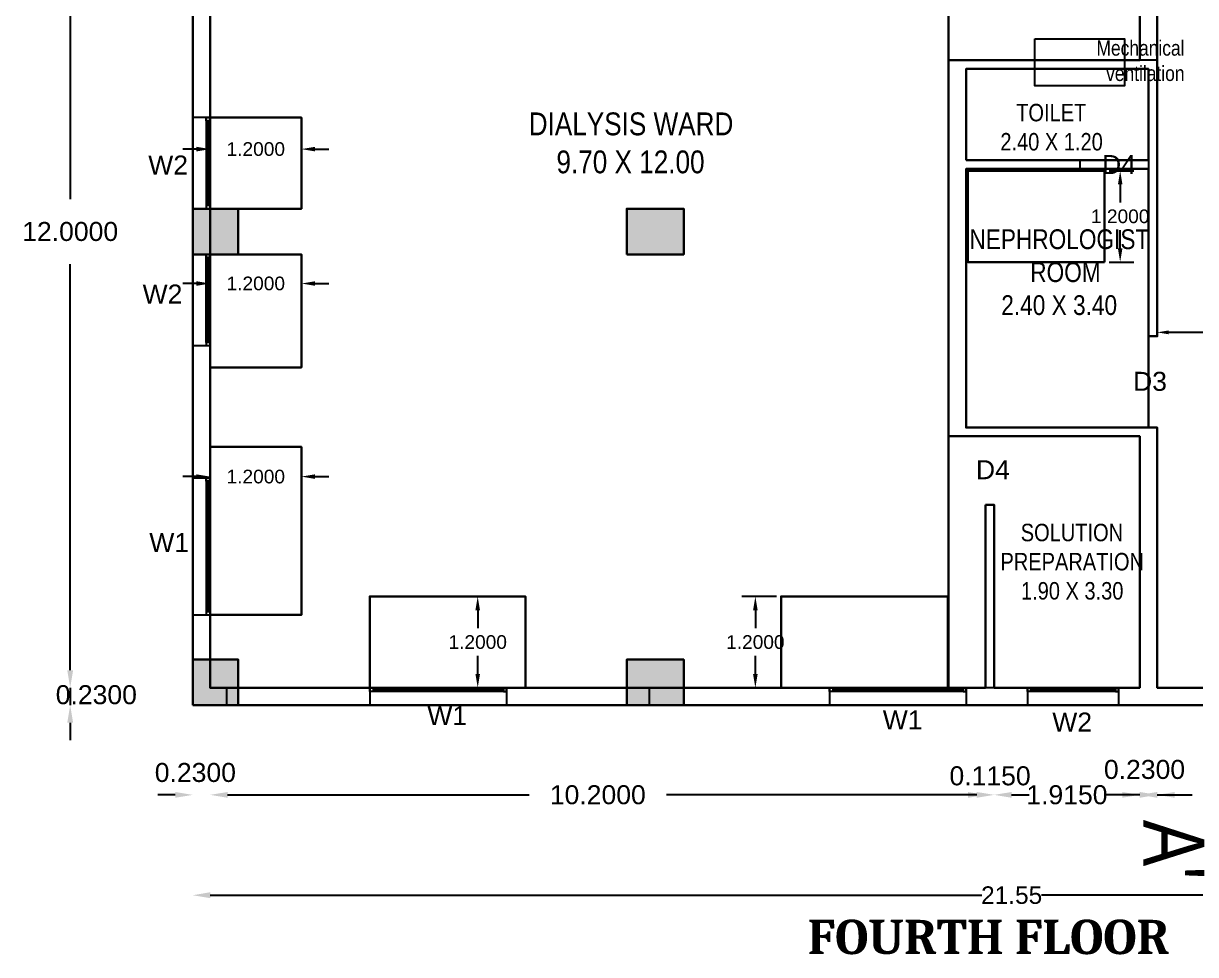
# Model space of a CAD drawing. Header units: metres. Extents: x -38 to 401, y 28 to 287.
# Drawn here: x 238.61 to 254.04, y 93.92 to 106.17 of the extents above; entities that cross this region are included whole.
import ezdxf

# ---------------------------------------------------------------- set-up
doc = ezdxf.new("R2010")
doc.units = ezdxf.units.M
for name, color, linetype in [('BLK_1_FLR_4_AC_ROOM_2', 117, 'Continuous'), ('BLK_1_FLR_4_AC_ROOM_3', 117, 'Continuous'), ('BLK_1_FLR_4_ACROOM_2_LIGHT_VENTILATION_2', 117, 'Continuous'), ('BLK_1_FLR_4_ACROOM_2_LIGHT_VENTILATION_3', 117, 'Continuous'), ('BLK_1_FLR_4_ACROOM_2_LIGHT_VENTILATION_4', 117, 'Continuous'), ('BLK_1_FLR_4_ACROOM_2_LIGHT_VENTILATION_5', 117, 'Continuous'), ('BLK_1_FLR_4_ACROOM_3_LIGHT_VENTILATION_1', 117, 'Continuous'), ('BLK_1_FLR_4_CARPET_AREA', 10, 'Continuous'), ('PATH_WAY', 140, 'Continuous'), ('UBEAM', 1, 'Continuous'), ('UHATCH', 8, 'Continuous')]:
    doc.layers.add(name, color=color, linetype=linetype)
for name, color, linetype, lineweight in [('BLK_1_FLR_4_BLT_UP_AREA', 4, 'Continuous', 30), ('BLK_1_FLR_4_WC_BATH', 4, 'Continuous', 30), ('BLK_1_LVL_4_BLDG_FOOT_PRINT', 4, 'Continuous', 30), ('UCOLUMN', 6, 'Continuous', 30)]:
    doc.layers.add(name, color=color, linetype=linetype, lineweight=lineweight)
doc.styles.get("Standard").update_dxf_attribs({"font": 'arial.ttf'})
doc.dimstyles.get("Standard").update_dxf_attribs({"dimtxt": 0.18, "dimasz": 0.18, "dimexe": 0.18, "dimexo": 0.0625, "dimgap": 0.09, "dimtad": 0, "dimtih": 1, "dimtoh": 1, "dimdec": 4, "dimzin": 0, "dimdsep": 46, "dimtxsty": 'Standard', "dimcen": 0.09, "dimadec": 0, "dimazin": 0, "dimtfac": 1, "dimtdec": 4, "dimtofl": 0, "dimtmove": 0, "dimatfit": 3, "dimfxl": 0, "dimtolj": 1, "dimtzin": 0, "dimarcsym": 0})
doc.dimstyles.new('STANDARD$0', dxfattribs={"dimtxt": 7, "dimasz": 3, "dimexe": 3, "dimexo": 1, "dimgap": 1.5, "dimtad": 1, "dimdec": 1, "dimzin": 1, "dimdsep": 46, "dimlunit": 4, "dimtxsty": 'Standard', "dimblk": 'OBLIQUE', "dimcen": 0.09375, "dimdle": 1, "dimclrd": 8, "dimclre": 8, "dimclrt": 7, "dimadec": 1, "dimazin": 0, "dimtfac": 1, "dimtdec": 1, "dimtix": 1, "dimtmove": 2, "dimatfit": 3, "dimldrblk": 'ARCHTICK', "dimfxl": 0, "dimfrac": 2, "dimtolj": 1, "dimtzin": 0, "dimarcsym": 0})

# ---------------------------------------------------------------- blocks, each defined once
blk = doc.blocks.new('*D167')
at = {"color": 0, "lineweight": -2}
for p, q in [((241.071, 94.702), (251.225, 94.702)), ((262.161, 94.702), (252.007, 94.702))]:
    blk.add_line(p, q, dxfattribs=at)
at = {"color": 0}
for points in [[(241.071, 94.741), (241.071, 94.664), (240.841, 94.702)], [(262.161, 94.741), (262.161, 94.664), (262.391, 94.702)]]:
    blk.add_solid(points, dxfattribs=at)
at = {"layer": 'Defpoints', "color": 0}
for p in [(240.841, 97.201), (262.391, 97.201), (262.391, 94.702)]:
    blk.add_point(p, dxfattribs=at)
at = {"color": 0, "lineweight": 25, "insert": (251.616, 94.702), "char_height": 0.23, "attachment_point": 5}
blk.add_mtext('\\A1;21.55', dxfattribs=at)
blk = doc.blocks.new('600X600')
at = {"layer": 'UHATCH', "linetype": 'Continuous'}
h = blk.add_hatch(color=256, dxfattribs=at)
h.dxf.hatch_style = 1
h.paths.add_polyline_path([(600, 600), (0, 600), (0, 0), (600, 0)])
at = {"layer": 'UCOLUMN', "linetype": 'Continuous'}
blk.add_lwpolyline([(0, 0), (600, 0), (600, 600), (0, 600)], close=True, dxfattribs=at)
blk = doc.blocks.new('750 x 750')
blk.add_blockref('600X600', (0, 75))
blk = doc.blocks.new('600X750')
at = {"layer": 'UHATCH', "linetype": 'Continuous'}
h = blk.add_hatch(color=256, dxfattribs=at)
h.dxf.hatch_style = 1
h.paths.add_polyline_path([(0, 600), (-750, 600), (-750, 0), (0, 0)])
at = {"layer": 'UCOLUMN', "linetype": 'Continuous'}
blk.add_lwpolyline([(0, 0), (-750, 0), (-750, 600), (0, 600)], close=True, dxfattribs=at)
blk = doc.blocks.new('ASDFSDFSDFDFD')
at = {"layer": 'UBEAM', "linetype": 'Continuous'}
for p in [(-21550, -9235), (-21550, -15165)]:
    blk.add_blockref('750 x 750', p, dxfattribs=at)
at = {"layer": 'UBEAM', "xscale": -1}
for p in [(-15840, -9160), (-15840, -15090)]:
    blk.add_blockref('600X750', p, dxfattribs=at)
blk = doc.blocks.new('*D479')
at = {"color": 0, "lineweight": -2}
for p, q in [((241.301, 96.022), (245.267, 96.022)), ((251.041, 96.022), (247.075, 96.022))]:
    blk.add_line(p, q, dxfattribs=at)
at = {"color": 0}
for points in [[(241.301, 96.06), (241.301, 95.984), (241.071, 96.022)], [(251.041, 96.06), (251.041, 95.984), (251.271, 96.022)]]:
    blk.add_solid(points, dxfattribs=at)
at = {"layer": 'Defpoints', "color": 0}
for p in [(241.071, 97.431), (251.271, 97.431), (251.271, 96.022)]:
    blk.add_point(p, dxfattribs=at)
at = {"color": 0, "lineweight": 25, "insert": (246.171, 96.022), "char_height": 0.25, "attachment_point": 5}
blk.add_mtext('\\A1;10.2000', dxfattribs=at)
blk = doc.blocks.new('*D480')
at = {"color": 0, "lineweight": -2}
for p, q in [((240.611, 96.022), (240.381, 96.022)), ((241.301, 96.022), (241.531, 96.022))]:
    blk.add_line(p, q, dxfattribs=at)
at = {"color": 0}
for points in [[(240.611, 96.06), (240.611, 95.984), (240.841, 96.022)], [(241.301, 96.06), (241.301, 95.984), (241.071, 96.022)]]:
    blk.add_solid(points, dxfattribs=at)
at = {"layer": 'Defpoints', "color": 0}
for p in [(241.071, 97.431), (240.841, 97.201), (240.841, 96.022)]:
    blk.add_point(p, dxfattribs=at)
at = {"color": 0, "lineweight": 25, "insert": (240.876, 96.315), "char_height": 0.25, "attachment_point": 5}
blk.add_mtext('\\A1;0.2300', dxfattribs=at)
blk = doc.blocks.new('*D481')
at = {"color": 0, "lineweight": -2}
for p, q in [((251.041, 96.022), (250.811, 96.022)), ((251.616, 96.022), (251.846, 96.022))]:
    blk.add_line(p, q, dxfattribs=at)
at = {"color": 0}
for points in [[(251.041, 96.06), (251.041, 95.984), (251.271, 96.022)], [(251.616, 96.06), (251.616, 95.984), (251.386, 96.022)]]:
    blk.add_solid(points, dxfattribs=at)
at = {"layer": 'Defpoints', "color": 0}
for p in [(251.271, 97.431), (251.386, 97.431), (251.386, 96.022)]:
    blk.add_point(p, dxfattribs=at)
at = {"color": 0, "lineweight": 25, "insert": (251.332, 96.271), "char_height": 0.25, "attachment_point": 5}
blk.add_mtext('\\A1;0.1150', dxfattribs=at)
blk = doc.blocks.new('*D482')
at = {"color": 0, "lineweight": -2}
for p, q in [((251.156, 96.022), (250.926, 96.022)), ((253.531, 96.022), (253.761, 96.022))]:
    blk.add_line(p, q, dxfattribs=at)
at = {"color": 0}
for points in [[(251.156, 96.06), (251.156, 95.984), (251.386, 96.022)], [(253.531, 96.06), (253.531, 95.984), (253.301, 96.022)]]:
    blk.add_solid(points, dxfattribs=at)
at = {"layer": 'Defpoints', "color": 0}
for p in [(251.386, 97.431), (253.301, 97.431), (253.301, 96.022)]:
    blk.add_point(p, dxfattribs=at)
at = {"color": 0, "lineweight": 25, "insert": (252.343, 96.022), "char_height": 0.25, "attachment_point": 5}
blk.add_mtext('\\A1;1.9150', dxfattribs=at)
blk = doc.blocks.new('*D483')
at = {"color": 0, "lineweight": -2}
for p, q in [((253.071, 96.022), (252.841, 96.022)), ((253.761, 96.022), (253.991, 96.022))]:
    blk.add_line(p, q, dxfattribs=at)
at = {"color": 0}
for points in [[(253.071, 96.06), (253.071, 95.984), (253.301, 96.022)], [(253.761, 96.06), (253.761, 95.984), (253.531, 96.022)]]:
    blk.add_solid(points, dxfattribs=at)
at = {"layer": 'Defpoints', "color": 0}
for p in [(253.301, 97.431), (253.531, 97.431), (253.531, 96.022)]:
    blk.add_point(p, dxfattribs=at)
at = {"color": 0, "lineweight": 25, "insert": (253.364, 96.355), "char_height": 0.25, "attachment_point": 5}
blk.add_mtext('\\A1;0.2300', dxfattribs=at)
blk = doc.blocks.new('*D484')
at = {"color": 0, "lineweight": -2}
for p, q in [((253.301, 96.022), (253.071, 96.022)), ((256.161, 96.022), (256.391, 96.022))]:
    blk.add_line(p, q, dxfattribs=at)
at = {"color": 0}
for points in [[(253.301, 96.06), (253.301, 95.984), (253.531, 96.022)], [(256.161, 96.06), (256.161, 95.984), (255.931, 96.022)]]:
    blk.add_solid(points, dxfattribs=at)
at = {"layer": 'Defpoints', "color": 0}
for p in [(253.531, 97.431), (255.931, 97.431), (255.931, 96.022)]:
    blk.add_point(p, dxfattribs=at)
at = {"color": 0, "lineweight": 25, "insert": (254.731, 96.022), "char_height": 0.25, "attachment_point": 5}
blk.add_mtext('\\A1;2.4000', dxfattribs=at)
blk = doc.blocks.new('*D490')
at = {"color": 0, "lineweight": -2}
for p, q in [((239.229, 109.201), (239.229, 103.859)), ((239.229, 97.661), (239.229, 103.004))]:
    blk.add_line(p, q, dxfattribs=at)
at = {"color": 0}
for points in [[(239.191, 109.201), (239.268, 109.201), (239.229, 109.431)], [(239.191, 97.661), (239.268, 97.661), (239.229, 97.431)]]:
    blk.add_solid(points, dxfattribs=at)
at = {"layer": 'Defpoints', "color": 0}
for p in [(239.229, 109.431), (241.071, 109.431), (241.071, 97.431)]:
    blk.add_point(p, dxfattribs=at)
at = {"color": 0, "lineweight": 25, "insert": (239.229, 103.431), "char_height": 0.25, "attachment_point": 5}
blk.add_mtext('\\A1;12.0000', dxfattribs=at)
blk = doc.blocks.new('*D51')
at = {"color": 0, "lineweight": -2}
for p, q in [((239.229, 97.661), (239.229, 97.891)), ((239.229, 97.431), (239.229, 97.201)), ((239.229, 96.971), (239.229, 96.741))]:
    blk.add_line(p, q, dxfattribs=at)
at = {"color": 0}
for points in [[(239.191, 97.661), (239.268, 97.661), (239.229, 97.431)], [(239.191, 96.971), (239.268, 96.971), (239.229, 97.201)]]:
    blk.add_solid(points, dxfattribs=at)
at = {"layer": 'Defpoints', "color": 0}
for p in [(241.071, 97.431), (239.229, 97.201), (240.841, 97.201)]:
    blk.add_point(p, dxfattribs=at)
at = {"color": 0, "lineweight": 25, "insert": (239.573, 97.338), "char_height": 0.25, "attachment_point": 5}
blk.add_mtext('\\A1;0.2300', dxfattribs=at)
blk = doc.blocks.new('*D748')
at = {"layer": 'Defpoints', "color": 0}
for p in [(255.931, 102.106), (253.531, 102.054), (255.931, 102.054)]:
    blk.add_point(p, dxfattribs=at)
at = {"layer": 'PATH_WAY', "color": 0, "lineweight": -2}
for p, q in [((253.531, 102.054), (253.531, 102.106)), ((253.683, 102.106), (254.463, 102.106)), ((255.778, 102.106), (254.998, 102.106)), ((255.931, 102.054), (255.931, 102.106))]:
    blk.add_line(p, q, dxfattribs=at)
at = {"layer": 'PATH_WAY', "color": 0}
for points in [[(253.683, 102.131), (253.683, 102.08), (253.531, 102.106)], [(255.778, 102.131), (255.778, 102.08), (255.931, 102.106)]]:
    blk.add_solid(points, dxfattribs=at)
at = {"layer": 'PATH_WAY', "color": 0, "lineweight": 30, "insert": (254.731, 102.106), "char_height": 0.2032, "attachment_point": 5}
blk.add_mtext('\\A1;2.40', dxfattribs=at)
blk = doc.blocks.new('*D992')
at = {"layer": 'BLK_1_FLR_4_ACROOM_2_LIGHT_VENTILATION_2', "color": 0, "lineweight": -2}
for p, q in [((241.071, 104.869), (241.071, 104.336)), ((242.271, 104.869), (242.271, 104.336)), ((240.891, 104.516), (240.711, 104.516)), ((242.451, 104.516), (242.631, 104.516))]:
    blk.add_line(p, q, dxfattribs=at)
at = {"layer": 'BLK_1_FLR_4_ACROOM_2_LIGHT_VENTILATION_2', "color": 0}
for points in [[(240.891, 104.546), (240.891, 104.486), (241.071, 104.516)], [(242.451, 104.546), (242.451, 104.486), (242.271, 104.516)]]:
    blk.add_solid(points, dxfattribs=at)
at = {"layer": 'Defpoints', "color": 0}
for p in [(241.071, 104.931), (242.271, 104.931), (241.071, 104.516)]:
    blk.add_point(p, dxfattribs=at)
at = {"layer": 'BLK_1_FLR_4_ACROOM_2_LIGHT_VENTILATION_2', "color": 0, "lineweight": 30, "insert": (241.671, 104.516), "char_height": 0.18, "attachment_point": 5}
blk.add_mtext('\\A1;1.2000', dxfattribs=at)
blk = doc.blocks.new('*D993')
at = {"layer": 'BLK_1_FLR_4_ACROOM_2_LIGHT_VENTILATION_3', "color": 0, "lineweight": -2}
for p, q in [((241.071, 103.069), (241.071, 102.568)), ((242.271, 103.069), (242.271, 102.568)), ((240.891, 102.748), (240.711, 102.748)), ((242.451, 102.748), (242.631, 102.748))]:
    blk.add_line(p, q, dxfattribs=at)
at = {"layer": 'BLK_1_FLR_4_ACROOM_2_LIGHT_VENTILATION_3', "color": 0}
for points in [[(240.891, 102.778), (240.891, 102.718), (241.071, 102.748)], [(242.451, 102.778), (242.451, 102.718), (242.271, 102.748)]]:
    blk.add_solid(points, dxfattribs=at)
at = {"layer": 'Defpoints', "color": 0}
for p in [(241.071, 103.131), (242.271, 103.131), (241.071, 102.748)]:
    blk.add_point(p, dxfattribs=at)
at = {"layer": 'BLK_1_FLR_4_ACROOM_2_LIGHT_VENTILATION_3', "color": 0, "lineweight": 30, "insert": (241.671, 102.748), "char_height": 0.18, "attachment_point": 5}
blk.add_mtext('\\A1;1.2000', dxfattribs=at)
blk = doc.blocks.new('*D994')
at = {"layer": 'BLK_1_FLR_4_ACROOM_2_LIGHT_VENTILATION_4', "color": 0, "lineweight": -2}
for p, q in [((241.071, 100.536), (241.071, 100.028)), ((242.271, 100.536), (242.271, 100.028)), ((240.891, 100.208), (240.711, 100.208)), ((242.451, 100.208), (242.631, 100.208))]:
    blk.add_line(p, q, dxfattribs=at)
at = {"layer": 'BLK_1_FLR_4_ACROOM_2_LIGHT_VENTILATION_4', "color": 0}
for points in [[(240.891, 100.238), (240.891, 100.178), (241.071, 100.208)], [(242.451, 100.238), (242.451, 100.178), (242.271, 100.208)]]:
    blk.add_solid(points, dxfattribs=at)
at = {"layer": 'Defpoints', "color": 0}
for p in [(241.071, 100.599), (242.271, 100.599), (241.071, 100.208)]:
    blk.add_point(p, dxfattribs=at)
at = {"layer": 'BLK_1_FLR_4_ACROOM_2_LIGHT_VENTILATION_4', "color": 0, "lineweight": 30, "insert": (241.671, 100.208), "char_height": 0.18, "attachment_point": 5}
blk.add_mtext('\\A1;1.2000', dxfattribs=at)
blk = doc.blocks.new('*D995')
at = {"layer": 'BLK_1_FLR_4_ACROOM_2_LIGHT_VENTILATION_5', "color": 0, "lineweight": -2}
for p, q in [((245.155, 98.631), (244.411, 98.631)), ((244.591, 98.451), (244.591, 98.213)), ((244.591, 97.611), (244.591, 97.85)), ((245.155, 97.431), (244.411, 97.431))]:
    blk.add_line(p, q, dxfattribs=at)
at = {"layer": 'BLK_1_FLR_4_ACROOM_2_LIGHT_VENTILATION_5', "color": 0}
for points in [[(244.561, 98.451), (244.621, 98.451), (244.591, 98.631)], [(244.561, 97.611), (244.621, 97.611), (244.591, 97.431)]]:
    blk.add_solid(points, dxfattribs=at)
at = {"layer": 'Defpoints', "color": 0}
for p in [(245.218, 98.631), (244.591, 97.431), (245.218, 97.431)]:
    blk.add_point(p, dxfattribs=at)
at = {"layer": 'BLK_1_FLR_4_ACROOM_2_LIGHT_VENTILATION_5', "color": 0, "lineweight": 30, "insert": (244.591, 98.031), "char_height": 0.18, "attachment_point": 5}
blk.add_mtext('\\A1;1.2000', dxfattribs=at)
blk = doc.blocks.new('*D996')
at = {"layer": 'BLK_1_FLR_4_ACROOM_2_LIGHT_VENTILATION_5', "color": 0, "lineweight": -2}
for p, q in [((248.52, 98.631), (248.064, 98.631)), ((248.244, 98.451), (248.244, 98.213)), ((248.244, 97.611), (248.244, 97.85)), ((248.52, 97.431), (248.064, 97.431))]:
    blk.add_line(p, q, dxfattribs=at)
at = {"layer": 'BLK_1_FLR_4_ACROOM_2_LIGHT_VENTILATION_5', "color": 0}
for points in [[(248.214, 98.451), (248.274, 98.451), (248.244, 98.631)], [(248.214, 97.611), (248.274, 97.611), (248.244, 97.431)]]:
    blk.add_solid(points, dxfattribs=at)
at = {"layer": 'Defpoints', "color": 0}
for p in [(248.582, 98.631), (248.244, 97.431), (248.582, 97.431)]:
    blk.add_point(p, dxfattribs=at)
at = {"layer": 'BLK_1_FLR_4_ACROOM_2_LIGHT_VENTILATION_5', "color": 0, "lineweight": 30, "insert": (248.244, 98.031), "char_height": 0.18, "attachment_point": 5}
blk.add_mtext('\\A1;1.2000', dxfattribs=at)
blk = doc.blocks.new('*D997')
at = {"layer": 'BLK_1_FLR_4_ACROOM_3_LIGHT_VENTILATION_1', "color": 0, "lineweight": -2}
for p, q in [((252.901, 104.231), (253.224, 104.231)), ((253.044, 104.051), (253.044, 103.813)), ((253.044, 103.211), (253.044, 103.449)), ((252.901, 103.031), (253.224, 103.031))]:
    blk.add_line(p, q, dxfattribs=at)
at = {"layer": 'BLK_1_FLR_4_ACROOM_3_LIGHT_VENTILATION_1', "color": 0}
for points in [[(253.014, 104.051), (253.074, 104.051), (253.044, 104.231)], [(253.014, 103.211), (253.074, 103.211), (253.044, 103.031)]]:
    blk.add_solid(points, dxfattribs=at)
at = {"layer": 'Defpoints', "color": 0}
for p in [(252.838, 104.231), (252.838, 103.031), (253.044, 103.031)]:
    blk.add_point(p, dxfattribs=at)
at = {"layer": 'BLK_1_FLR_4_ACROOM_3_LIGHT_VENTILATION_1', "color": 0, "lineweight": 30, "insert": (253.044, 103.631), "char_height": 0.18, "attachment_point": 5}
blk.add_mtext('\\A1;1.2000', dxfattribs=at)

msp = doc.modelspace()

# ---------------------------------------------------------------- linework, layer by layer
at = {"color": 7, "lineweight": 25}
for p, q in [((240.84089, 104.93148), (240.84089, 106.5989)), ((253.53089, 105.68648), (250.78589, 105.68648)), ((250.78589, 105.68648), (250.78589, 100.73898)), ((253.53089, 102.05398), (253.53089, 105.68648)), ((251.01589, 104.37148), (251.01589, 105.57148)), ((251.01589, 105.57148), (253.41589, 105.57148)), ((253.41589, 105.57148), (253.41589, 102.05398)), ((241.07089, 104.93148), (240.84089, 104.93148)), ((240.8409, 103.73148), (240.8409, 104.93148)), ((241.01979, 104.88889), (241.01978, 103.74753)), ((241.04181, 103.77407), (241.04182, 104.88889)), ((241.05033, 103.77407), (241.05034, 104.88889)), ((241.07089, 103.74753), (241.0709, 104.88889)), ((252.51589, 104.37148), (251.01589, 104.37148)), ((251.01589, 100.85398), (251.01589, 104.25648)), ((251.01589, 104.25648), (252.51589, 104.25641)), ((252.51589, 104.25641), (252.51589, 104.37148)), ((240.84089, 103.73148), (241.07089, 103.73148)), ((240.84089, 103.13149), (240.84089, 103.73147)), ((241.07089, 103.13148), (240.84089, 103.13148)), ((240.8409, 103.13148), (240.8409, 101.93148)), ((241.01979, 101.97407), (241.01978, 103.11543)), ((241.04181, 103.08889), (241.04182, 101.97407)), ((241.05033, 103.08889), (241.05034, 101.97407)), ((241.07089, 103.11543), (241.0709, 101.97407)), ((253.41589, 102.05398), (253.53089, 102.05398)), ((240.84089, 100.18915), (240.84089, 101.93148)), ((240.84089, 101.93148), (241.07089, 101.93148)), ((250.78589, 100.73898), (253.30089, 100.73898)), ((253.53089, 100.85398), (251.01589, 100.85398)), ((253.30089, 100.73898), (253.30089, 97.43148)), ((253.53089, 97.43148), (253.53089, 100.85398)), ((240.84089, 98.38915), (240.84089, 100.18915)), ((241.07089, 100.18915), (240.84089, 100.18915)), ((241.01978, 100.14656), (241.01977, 98.4052)), ((241.04181, 98.43174), (241.04181, 100.14656)), ((241.05032, 98.43174), (241.05033, 100.14656)), ((241.07088, 98.4052), (241.07089, 100.14656)), ((251.38589, 99.83898), (251.27089, 99.83898)), ((251.27089, 99.83898), (251.27089, 97.43148)), ((251.38589, 97.43148), (251.38589, 99.83898)), ((240.84089, 97.20148), (240.84089, 98.38915)), ((240.84089, 98.38915), (241.07089, 98.38915)), ((243.17089, 97.43148), (241.07089, 97.43148)), ((241.29089, 97.20148), (241.29089, 97.43148)), ((243.17089, 97.43148), (243.17089, 97.20148)), ((243.18694, 97.43148), (244.9283, 97.43149)), ((244.9283, 97.38038), (243.18694, 97.38037)), ((243.21348, 97.41092), (244.9283, 97.41093)), ((243.21348, 97.40241), (244.9283, 97.40242)), ((250.71589, 97.43148), (244.97089, 97.43148)), ((244.97089, 97.43148), (244.97089, 97.20148)), ((246.85089, 97.20148), (246.85089, 97.43148)), ((249.21872, 97.43148), (249.21872, 97.20148)), ((249.23478, 97.43148), (250.97613, 97.43149)), ((250.97613, 97.38038), (249.23478, 97.38037)), ((249.26131, 97.41092), (250.97613, 97.41093)), ((249.26131, 97.40241), (250.97613, 97.40242)), ((253.30089, 97.43148), (251.01872, 97.43148)), ((251.01872, 97.43148), (251.01872, 97.20148)), ((251.82282, 97.43148), (251.82282, 97.20148)), ((251.83887, 97.43148), (252.98023, 97.43148)), ((252.98023, 97.38038), (251.83887, 97.38037)), ((251.86541, 97.41092), (252.98023, 97.41093)), ((251.86541, 97.4024), (252.98023, 97.40241)), ((253.02282, 97.43148), (253.02282, 97.20148)), ((258.56089, 97.43148), (253.53089, 97.43148)), ((240.84089, 97.20148), (241.29089, 97.20148)), ((240.84089, 97.20148), (243.17089, 97.20148)), ((243.17089, 97.20149), (244.97089, 97.20149)), ((244.97089, 97.20148), (250.71589, 97.20148)), ((249.21872, 97.20149), (251.01872, 97.20149)), ((251.01872, 97.20148), (259.42384, 97.20148)), ((251.82282, 97.20148), (253.02282, 97.20148))]:
    msp.add_line(p, q, dxfattribs=at)
for points in [[(241.07089, 104.93148), (241.07089, 106.5989)], [(241.07089, 103.13149), (241.07089, 103.73147)], [(241.07089, 100.18915), (241.07089, 101.93148)], [(241.29089, 97.43148), (241.07089, 97.43148), (241.07089, 98.38915)]]:
    msp.add_lwpolyline(points, dxfattribs=at)
for points in [[(251.9204, 105.96827), (253.09983, 105.96827), (253.09983, 105.34684), (251.9204, 105.34684)], [(241.0709, 104.88889), (241.01979, 104.88889), (241.01979, 104.93148), (241.0709, 104.93148)], [(241.07089, 103.77407), (241.01978, 103.77407), (241.01978, 103.73148), (241.07089, 103.73148)], [(241.07089, 103.08889), (241.01978, 103.08889), (241.01978, 103.13148), (241.07089, 103.13148)], [(241.0709, 101.97407), (241.01979, 101.97407), (241.01979, 101.93148), (241.0709, 101.93148)], [(241.07089, 100.14656), (241.01978, 100.14656), (241.01978, 100.18915), (241.07089, 100.18915)], [(241.07088, 98.43174), (241.01977, 98.43174), (241.01977, 98.38915), (241.07088, 98.38915)], [(243.21348, 97.43148), (243.21348, 97.38037), (243.17089, 97.38037), (243.17089, 97.43148)], [(244.9283, 97.43149), (244.9283, 97.38038), (244.97089, 97.38038), (244.97089, 97.43149)], [(249.26131, 97.43148), (249.26131, 97.38037), (249.21872, 97.38037), (249.21872, 97.43148)], [(250.97613, 97.43149), (250.97613, 97.38038), (251.01872, 97.38038), (251.01872, 97.43149)], [(251.86541, 97.43148), (251.86541, 97.38037), (251.82282, 97.38037), (251.82282, 97.43148)], [(252.98023, 97.43148), (252.98023, 97.38038), (253.02282, 97.38038), (253.02282, 97.43148)]]:
    msp.add_lwpolyline(points, close=True, dxfattribs=at)
at = {"layer": 'BLK_1_FLR_4_AC_ROOM_2', "color": 2, "lineweight": 30}
msp.add_lwpolyline([(250.78589, 97.43148), (241.07089, 97.43148), (241.07089, 109.43148), (250.78589, 109.43148)], close=True, dxfattribs=at)
at = {"layer": 'BLK_1_FLR_4_AC_ROOM_3', "color": 2, "lineweight": 30}
msp.add_lwpolyline([(251.01589, 100.85398), (253.41589, 100.85398), (253.41589, 104.25641), (251.01589, 104.25641)], close=True, dxfattribs=at)
at = {"layer": 'BLK_1_FLR_4_ACROOM_2_LIGHT_VENTILATION_2', "color": 2, "lineweight": 30}
msp.add_lwpolyline([(241.0709, 103.73148), (241.0709, 104.93148), (242.2709, 104.93148), (242.2709, 103.73148)], close=True, dxfattribs=at)
at = {"layer": 'BLK_1_FLR_4_ACROOM_2_LIGHT_VENTILATION_3', "color": 2, "lineweight": 30}
msp.add_lwpolyline([(241.0709, 101.64506), (241.0709, 103.13148), (242.2709, 103.13148), (242.2709, 101.64506)], close=True, dxfattribs=at)
at = {"layer": 'BLK_1_FLR_4_ACROOM_2_LIGHT_VENTILATION_4', "color": 2, "lineweight": 30}
msp.add_lwpolyline([(241.07089, 98.38915), (241.07089, 100.59881), (242.27089, 100.59881), (242.27089, 98.38915)], close=True, dxfattribs=at)
at = {"layer": 'BLK_1_FLR_4_ACROOM_2_LIGHT_VENTILATION_5', "color": 2, "lineweight": 30}
for points in [[(245.21775, 97.43148), (243.17089, 97.43148), (243.17089, 98.63148), (245.21775, 98.63148)], [(250.77586, 97.43148), (248.58238, 97.43148), (248.58238, 98.63148), (250.77586, 98.63148)]]:
    msp.add_lwpolyline(points, close=True, dxfattribs=at)
at = {"layer": 'BLK_1_FLR_4_ACROOM_3_LIGHT_VENTILATION_1', "color": 2, "lineweight": 30}
msp.add_lwpolyline([(252.83846, 103.03107), (251.03846, 103.03107), (251.03846, 104.23107), (252.83846, 104.23107)], close=True, dxfattribs=at)
at = {"layer": 'BLK_1_FLR_4_BLT_UP_AREA', "color": 12, "lineweight": 30}
msp.add_lwpolyline([(240.84087, 97.20137), (240.84089, 150.54866), (263.89089, 150.5543), (263.89089, 140.58148), (262.39089, 140.58148), (262.39087, 97.20137)], close=True, dxfattribs=at)
at = {"layer": 'BLK_1_FLR_4_CARPET_AREA', "color": 15, "linetype": 'Continuous', "lineweight": 30}
msp.add_lwpolyline([(255.93089, 97.43148), (253.53089, 97.43148), (253.53089, 100.85398), (251.01589, 100.85398), (251.01589, 104.25648), (253.41589, 104.25641), (253.41589, 102.05398), (253.53089, 102.05398), (253.53089, 109.66148), (241.07089, 109.66148), (241.07089, 113.77148), (247.30089, 113.77148), (247.30089, 121.89148)], dxfattribs=at)
msp.add_lwpolyline([(251.27089, 99.83898), (251.27089, 97.43148), (241.07089, 97.43148), (241.07089, 109.43148), (251.50089, 109.43148), (251.50089, 107.18648), (252.00839, 107.18648), (252.00839, 107.30148), (251.61589, 107.30148), (251.61589, 109.43148), (253.30089, 109.43148), (253.30089, 105.68648), (250.78589, 105.68648), (250.78589, 100.73898), (253.30089, 100.73898), (253.30089, 97.43148), (251.38589, 97.43148), (251.38589, 99.83898)], close=True, dxfattribs=at)
at = {"layer": 'BLK_1_FLR_4_WC_BATH', "color": 3, "linetype": 'Continuous', "lineweight": 30}
msp.add_lwpolyline([(251.01589, 104.37148), (253.41589, 104.37148), (253.41589, 105.57148), (251.01589, 105.57148)], close=True, dxfattribs=at)
at = {"layer": 'BLK_1_LVL_4_BLDG_FOOT_PRINT', "color": 1}
msp.add_lwpolyline([(240.84087, 97.20148), (240.84087, 150.54585), (263.89087, 150.55148), (263.89087, 140.58148), (262.39087, 140.58148), (262.39087, 97.20148)], close=True, dxfattribs=at)

# ---------------------------------------------------------------- block references
at = {"color": 7, "lineweight": 25, "xscale": 0.001, "yscale": 0.001, "zscale": 0.001}
msp.add_blockref('ASDFSDFSDFDFD', (262.39089, 112.29148), dxfattribs=at)
msp.add_blockref('ASDFSDFSDFDFD', (262.39089, 112.29148), dxfattribs=at)

# ---------------------------------------------------------------- texts
at = {"color": 7, "lineweight": 25}
for s, insert, char_height, width, attachment_point in [('{\\fArial Narrow|b0|i0|c0|p34;Mechanical\\Pventilation}', (253.89044, 105.40912), 0.2, 2.774038, 9), ('{\\fArial Narrow|b0|i0|c0|p34;\\W7.20444;  \\W1;TOILET \\P\\W5.78313;  \\W1;2.40 X 1.20}', (250.61997, 105.11131), 0.23, 3.0224593, 1), ('{\\fArial Narrow|b0|i0|c0|p34;\\W1.96119; \\W1;DIALYSIS WARD\\P{\\W5.774894; }9.70 X 12.00}', (245.07493, 104.99804), 0.3, 3.0224593, 1), ('{\\fArial Narrow|b0|i0|c0|p34;\\W4.12636; \\W1;NEPHROLOGIST\\P\\W5.89348;  \\W1;  ROOM\\P{\\W9.186317; }2.40 X 3.40}', (250.71891, 102.3305), 0.26, 3.0224593, 7), ('{\\fArial Narrow|b0|i0|c0|p34;\\W5.83292;  \\W1;SOLUTION \\P{\\W8.027722; }PREPARATION\\P\\W5.85433;  \\W1;1.90 X 3.30}', (250.88106, 98.58785), 0.23, 3.0224593, 7), ('\\A1;{\\fCambria|b1|i0|c0|p18;\\W9.10761;     \\W1;FOURTH FLOOR}', (242.1748, 94.3784), 0.45, 18.3586023, 1)]:
    msp.add_mtext(s, dxfattribs=dict(at, insert=insert, char_height=char_height, width=width, attachment_point=attachment_point))
at = {"color": 7, "lineweight": 25, "char_height": 0.25, "attachment_point": 1}
for s, insert in [('W2', (240.25593, 104.43176)), ('D4', (252.80524, 104.43805)), ('W2', (240.18193, 102.73476)), ('D3', (253.21281, 101.58656)), ('D4', (251.14597, 100.42375)), ('W1', (240.26993, 99.46576)), ('W1', (243.92793, 97.18976)), ('W1', (249.91993, 97.13376)), ('W2', (252.1504, 97.10476))]:
    msp.add_mtext_dynamic_manual_height_columns(s, width=331.5310086, gutter_width=1000, heights=[0], dxfattribs=dict(at, insert=insert))
at = {"color": 7, "lineweight": 25, "insert": (254.15039, 96.18328), "char_height": 0.8, "width": 1.7202398, "attachment_point": 1, "rotation": 270}
msp.add_mtext("{\\fArial Narrow|b0|i0|c0|p34;\\W1.92006; \\W1;A'}", dxfattribs=at)

# ---------------------------------------------------------------- dimensions: what is measured, and where the dimension line sits
at = {"lineweight": 25}
dim = msp.add_linear_dim(base=(239.22948, 109.43148), p1=(241.07089, 97.43148), p2=(241.07089, 109.43148), angle=90, dimstyle='Standard', override={"dimscale": 1, "dimtxt": 0.25, "dimasz": 0.23, "dimgap": 0.3, "dimpost": '\\X', "dimse1": 1, "dimse2": 1, "dimfxl": 25.4}, dxfattribs=at)
dim.commit()
dim.dimension.update_dxf_attribs({"geometry": '*D490', "text_midpoint": (239.22948, 103.43148)})
dim = msp.add_linear_dim(base=(239.22948, 97.20148), p1=(241.07089, 97.43148), p2=(240.84089, 97.20148), angle=90, dimstyle='Standard', override={"dimscale": 1, "dimtxt": 0.25, "dimasz": 0.23, "dimgap": 0.3, "dimpost": '\\X', "dimse1": 1, "dimse2": 1, "dimtmove": 1, "dimfxl": 25.4}, dxfattribs=at)
dim.commit()
dim.dimension.update_dxf_attribs({"geometry": '*D51', "text_midpoint": (239.57291, 97.33763), "dimtype": 128})
for base, p1, p2, picture, middle in [((240.84089, 96.0221), (241.07089, 97.43148), (240.84089, 97.20148), '*D480', (240.87564, 96.31491)), ((251.38589, 96.0221), (251.27089, 97.43148), (251.38589, 97.43148), '*D481', (251.3322, 96.27076)), ((253.53089, 96.0221), (253.30089, 97.43148), (253.53089, 97.43148), '*D483', (253.36418, 96.35462))]:
    dim = msp.add_linear_dim(base=base, p1=p1, p2=p2, dimstyle='Standard', override={"dimscale": 1, "dimtxt": 0.25, "dimasz": 0.23, "dimgap": 0.3, "dimpost": '\\X', "dimse1": 1, "dimse2": 1, "dimtmove": 1, "dimfxl": 25.4}, dxfattribs=at)
    dim.commit()
    dim.dimension.update_dxf_attribs({"geometry": picture, "text_midpoint": middle, "dimtype": 128})
for base, p1, p2, override, picture, middle in [((251.27089, 96.0221), (241.07089, 97.43148), (251.27089, 97.43148), {"dimscale": 1, "dimtxt": 0.25, "dimasz": 0.23, "dimgap": 0.3, "dimpost": '\\X', "dimse1": 1, "dimse2": 1, "dimfxl": 25.4}, '*D479', (246.17089, 96.0221)), ((253.30089, 96.0221), (251.38589, 97.43148), (253.30089, 97.43148), {"dimscale": 1, "dimtxt": 0.25, "dimasz": 0.23, "dimgap": 0.3, "dimpost": '\\X', "dimse1": 1, "dimse2": 1, "dimtmove": 1, "dimfxl": 25.4}, '*D482', (252.34339, 96.0221)), ((255.93089, 96.0221), (253.53089, 97.43148), (255.93089, 97.43148), {"dimscale": 1, "dimtxt": 0.25, "dimasz": 0.23, "dimgap": 0.3, "dimpost": '\\X', "dimse1": 1, "dimse2": 1, "dimtmove": 1, "dimfxl": 25.4}, '*D484', (254.73089, 96.0221))]:
    dim = msp.add_linear_dim(base=base, p1=p1, p2=p2, dimstyle='Standard', override=override, dxfattribs=at)
    dim.commit()
    dim.dimension.update_dxf_attribs({"geometry": picture, "text_midpoint": middle})
at = {"color": 7, "lineweight": 25}
dim = msp.add_linear_dim(base=(262.39089, 94.70228), p1=(240.84089, 97.20148), p2=(262.39089, 97.20148), text='21.55', dimstyle='Standard', override={"dimscale": 1, "dimtxt": 0.23, "dimasz": 0.23, "dimgap": 0, "dimse1": 1, "dimse2": 1, "dimtmove": 1}, dxfattribs=at)
dim.commit()
dim.dimension.update_dxf_attribs({"geometry": '*D167', "text_midpoint": (251.61589, 94.70228)})
at = {"layer": 'BLK_1_FLR_4_ACROOM_2_LIGHT_VENTILATION_2', "color": 232, "lineweight": 30}
dim = msp.add_linear_dim(base=(241.0709, 104.51592), p1=(242.2709, 104.93148), p2=(241.0709, 104.93148), dimstyle='STANDARD$0', override={"dimtxt": 0.18, "dimasz": 0.18, "dimexe": 0.18, "dimexo": 0.0625, "dimgap": 0.09, "dimtad": 0, "dimtih": 1, "dimtoh": 1, "dimdec": 4, "dimzin": 0, "dimlunit": 2, "dimpost": '', "dimcen": 0.09, "dimdle": 0, "dimclrd": 0, "dimclre": 0, "dimclrt": 0, "dimadec": 0, "dimtdec": 4, "dimtix": 0, "dimtofl": 0, "dimtmove": 0, "dimfrac": 0}, dxfattribs=at)
dim.commit()
dim.dimension.update_dxf_attribs({"geometry": '*D992', "text_midpoint": (241.6709, 104.51592)})
at = {"layer": 'BLK_1_FLR_4_ACROOM_2_LIGHT_VENTILATION_3', "color": 232, "lineweight": 30}
dim = msp.add_linear_dim(base=(241.0709, 102.74841), p1=(242.2709, 103.13148), p2=(241.0709, 103.13148), dimstyle='STANDARD$0', override={"dimtxt": 0.18, "dimasz": 0.18, "dimexe": 0.18, "dimexo": 0.0625, "dimgap": 0.09, "dimtad": 0, "dimtih": 1, "dimtoh": 1, "dimdec": 4, "dimzin": 0, "dimlunit": 2, "dimpost": '', "dimcen": 0.09, "dimdle": 0, "dimclrd": 0, "dimclre": 0, "dimclrt": 0, "dimadec": 0, "dimtdec": 4, "dimtix": 0, "dimtofl": 0, "dimtmove": 0, "dimfrac": 0}, dxfattribs=at)
dim.commit()
dim.dimension.update_dxf_attribs({"geometry": '*D993', "text_midpoint": (241.6709, 102.74841)})
at = {"layer": 'BLK_1_FLR_4_ACROOM_2_LIGHT_VENTILATION_4', "color": 232, "lineweight": 30}
dim = msp.add_linear_dim(base=(241.07089, 100.2076), p1=(242.27089, 100.59881), p2=(241.07089, 100.59881), dimstyle='STANDARD$0', override={"dimtxt": 0.18, "dimasz": 0.18, "dimexe": 0.18, "dimexo": 0.0625, "dimgap": 0.09, "dimtad": 0, "dimtih": 1, "dimtoh": 1, "dimdec": 4, "dimzin": 0, "dimlunit": 2, "dimpost": '', "dimcen": 0.09, "dimdle": 0, "dimclrd": 0, "dimclre": 0, "dimclrt": 0, "dimadec": 0, "dimtdec": 4, "dimtix": 0, "dimtofl": 0, "dimtmove": 0, "dimfrac": 0}, dxfattribs=at)
dim.commit()
dim.dimension.update_dxf_attribs({"geometry": '*D994', "text_midpoint": (241.67089, 100.2076)})
at = {"layer": 'BLK_1_FLR_4_ACROOM_2_LIGHT_VENTILATION_5', "color": 232, "lineweight": 30}
for base, p1, p2, picture, middle in [((244.59121, 97.43148), (245.21775, 98.63148), (245.21775, 97.43148), '*D995', (244.59121, 98.03148)), ((248.24375, 97.43148), (248.58238, 98.63148), (248.58238, 97.43148), '*D996', (248.24375, 98.03148))]:
    dim = msp.add_linear_dim(base=base, p1=p1, p2=p2, angle=90, dimstyle='STANDARD$0', override={"dimtxt": 0.18, "dimasz": 0.18, "dimexe": 0.18, "dimexo": 0.0625, "dimgap": 0.09, "dimtad": 0, "dimtih": 1, "dimtoh": 1, "dimdec": 4, "dimzin": 0, "dimlunit": 2, "dimpost": '', "dimcen": 0.09, "dimdle": 0, "dimclrd": 0, "dimclre": 0, "dimclrt": 0, "dimadec": 0, "dimtdec": 4, "dimtix": 0, "dimtofl": 0, "dimtmove": 0, "dimfrac": 0}, dxfattribs=at)
    dim.commit()
    dim.dimension.update_dxf_attribs({"geometry": picture, "text_midpoint": middle})
at = {"layer": 'BLK_1_FLR_4_ACROOM_3_LIGHT_VENTILATION_1', "color": 232, "lineweight": 30}
dim = msp.add_linear_dim(base=(253.04393, 103.03107), p1=(252.83846, 104.23107), p2=(252.83846, 103.03107), angle=90, dimstyle='STANDARD$0', override={"dimtxt": 0.18, "dimasz": 0.18, "dimexe": 0.18, "dimexo": 0.0625, "dimgap": 0.09, "dimtad": 0, "dimtih": 1, "dimtoh": 1, "dimdec": 4, "dimzin": 0, "dimlunit": 2, "dimpost": '', "dimcen": 0.09, "dimdle": 0, "dimclrd": 0, "dimclre": 0, "dimclrt": 0, "dimadec": 0, "dimtdec": 4, "dimtix": 0, "dimtofl": 0, "dimtmove": 0, "dimfrac": 0}, dxfattribs=at)
dim.commit()
dim.dimension.update_dxf_attribs({"geometry": '*D997', "text_midpoint": (253.04393, 103.63107)})
at = {"layer": 'PATH_WAY', "color": 4, "lineweight": 30}
dim = msp.add_linear_dim(base=(255.93089, 102.10554), p1=(253.53089, 102.05398), p2=(255.93089, 102.05398), dimstyle='STANDARD$0', override={"dimscale": 0.001, "dimtxt": 203.2, "dimasz": 152.5, "dimexe": 0, "dimexo": 0, "dimgap": 2.286, "dimtad": 0, "dimtoh": 1, "dimdec": 2, "dimzin": 0, "dimlunit": 2, "dimpost": '', "dimcen": 2.286, "dimdle": 0, "dimclrd": 0, "dimclre": 0, "dimclrt": 0, "dimadec": 0, "dimtdec": 2, "dimtix": 0, "dimtofl": 0, "dimtmove": 0, "dimfxl": 89.5, "dimfxlon": 1, "dimfrac": 0}, dxfattribs=at)
dim.commit()
dim.dimension.update_dxf_attribs({"geometry": '*D748', "text_midpoint": (254.73089, 102.10554)})

doc.saveas('drawing.dxf')
